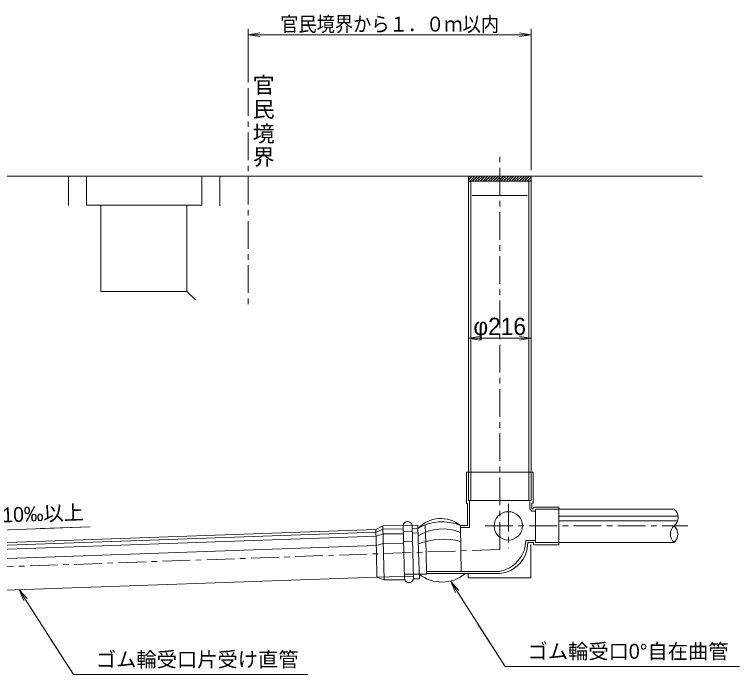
# Model space of a CAD drawing. Units: millimetres, scale not verified. Extents: x 323 to 5782, y 261 to 2709.
# Drawn here: x 1059 to 1683, y 1234 to 1802 of the extents above; entities that cross this region are included whole.
import ezdxf
from ezdxf.enums import TextEntityAlignment as Align

# ---------------------------------------------------------------- set-up
doc = ezdxf.new("R2010")
doc.units = ezdxf.units.MM
doc.header["$LTSCALE"] = 10
doc.linetypes.add('USER1', pattern=[3.81, 2.38125, -0.47625, 0.47625, -0.47625])
doc.linetypes.add('USER2', pattern=[19.05, 12.7, -6.35])
for name, color, linetype, lineweight in [('D-BMK', 2, 'USER1', 15), ('D-STR', 1, 'Continuous', 15), ('D-STR-DIM', 7, 'Continuous', 9), ('D-STR-HTXT', 7, 'Continuous', 5), ('D-STR-STR1', 7, 'Continuous', 5)]:
    doc.layers.add(name, color=color, linetype=linetype, lineweight=lineweight)
doc.layers.add('D-TTL-TXT', color=7, linetype='Continuous')
doc.styles.add('ＭＳ Ｐゴシック', font='')
doc.styles.get('ＭＳ Ｐゴシック').set_extended_font_data('MS PGothic')

# ---------------------------------------------------------------- blocks, each defined once
blk = doc.blocks.new('open_arrow')
at = {"color": 0, "linetype": 'Continuous', "lineweight": -2}
blk.add_lwpolyline([(7.5, 1.25), (0, 0), (7.5, -1.25)], dxfattribs=at)

msp = doc.modelspace()

# ---------------------------------------------------------------- linework, layer by layer
at = {"layer": 'D-BMK'}
for p, q in [((1260.14, 1738.99), (1260.14, 1548.56)), ((1476.85, 1341.94), (1476.85, 1684.2)), ((1484.29, 1381.32), (1484.29, 1343.05)), ((1464.34, 1362.28), (1638.89, 1362.28)), ((1476.85, 1341.94), (767.49, 1317.17))]:
    msp.add_line(p, q, dxfattribs=at)
at = {"layer": 'D-STR'}
for p, q in [((1449.85, 1662.3), (1450.97, 1663.43)), ((1449.85, 1660.06), (1453.22, 1663.43)), ((1449.85, 1663.43), (1449.85, 1384.07)), ((1449.85, 1663.43), (1503.85, 1663.43)), ((1450.97, 1658.93), (1455.47, 1663.43)), ((1453.21, 1658.93), (1457.71, 1663.43)), ((1455.46, 1658.93), (1459.96, 1663.43)), ((1457.7, 1658.93), (1462.2, 1663.43)), ((1459.95, 1658.93), (1464.45, 1663.43)), ((1462.19, 1658.93), (1466.69, 1663.43)), ((1464.44, 1658.93), (1468.94, 1663.43)), ((1466.68, 1658.93), (1471.18, 1663.43)), ((1468.93, 1658.93), (1473.43, 1663.43)), ((1471.17, 1658.93), (1475.67, 1663.43)), ((1473.42, 1658.93), (1476.85, 1662.36)), ((1476.85, 1662.36), (1477.92, 1663.43)), ((1476.85, 1660.11), (1480.16, 1663.43)), ((1477.91, 1658.93), (1480.73, 1661.75)), ((1480.73, 1661.75), (1482.41, 1663.43)), ((1480.73, 1659.5), (1484.65, 1663.43)), ((1482.4, 1658.93), (1486.9, 1663.43)), ((1484.64, 1658.93), (1489.14, 1663.43)), ((1486.89, 1658.93), (1491.39, 1663.43)), ((1489.13, 1658.93), (1493.63, 1663.43)), ((1491.38, 1658.93), (1495.88, 1663.43)), ((1493.62, 1658.93), (1498.12, 1663.43)), ((1495.87, 1658.93), (1500.37, 1663.43)), ((1498.11, 1658.93), (1502.61, 1663.43)), ((1500.36, 1658.93), (1503.85, 1662.42)), ((1503.85, 1663.43), (1503.85, 1384.07)), ((1449.85, 1658.93), (1503.85, 1658.93)), ((1451.85, 1658.93), (1451.85, 1384.07)), ((1475.66, 1658.93), (1476.85, 1660.11)), ((1480.15, 1658.93), (1480.73, 1659.5)), ((1501.85, 1658.93), (1501.85, 1384.07)), ((1502.6, 1658.93), (1503.85, 1660.17)), ((1449.85, 1384.07), (1503.85, 1384.07)), ((1450.96, 1360.79), (1450.96, 1384.07)), ((1507.68, 1376.51), (1527.71, 1376.51)), ((1527.71, 1376.51), (1627.01, 1376.51)), ((1527.71, 1370.73), (1630.52, 1370.73)), ((1370.27, 1359.07), (1376.16, 1362.21)), ((1406.38, 1362.97), (1376.16, 1362.21)), ((1376.81, 1338.44), (1376.16, 1362.21)), ((1394.33, 1339.06), (1393.69, 1362.65)), ((1401.95, 1339.32), (1401.3, 1362.84)), ((1407.03, 1339.5), (1406.38, 1362.97)), ((1413.41, 1339.72), (1412.78, 1363.05)), ((1443, 1362.61), (1443.31, 1340.77)), ((1527.71, 1366.59), (1630.16, 1366.59)), ((803.66, 1339.27), (1370.27, 1359.07)), ((803.73, 1337.01), (1370.31, 1356.82)), ((1370.71, 1338.23), (1370.27, 1359.07)), ((1370.31, 1356.82), (1376.24, 1359.43)), ((1370.39, 1353.39), (1376.34, 1355.42)), ((1376.24, 1359.43), (1393.77, 1359.8)), ((1376.34, 1355.42), (1393.88, 1355.5)), ((1393.83, 1357.38), (1401.45, 1357.6)), ((1406.47, 1359.97), (1401.39, 1359.81)), ((1401.49, 1356.13), (1406.57, 1356.29)), ((1443, 1360.79), (1450.96, 1360.79)), ((803.84, 1333.58), (1370.39, 1353.39)), ((1499.3, 1349.67), (1507.68, 1349.67)), ((804.09, 1325.54), (1370.56, 1345.35)), ((1370.56, 1345.35), (1376.57, 1347.1)), ((1376.57, 1347.1), (1394.11, 1347.34)), ((1394.07, 1348.6), (1401.69, 1348.79)), ((1527.71, 1347.84), (1627.01, 1347.84)), ((1371.14, 1318.15), (1402.51, 1318.84)), ((1413.93, 1320.74), (1394.84, 1320.68)), ((1413.87, 1323.03), (1476.85, 1323.03)), ((1413.92, 1321.17), (1476.85, 1321.17)), ((1402.52, 1316.77), (1407.65, 1316.72))]:
    msp.add_line(p, q, dxfattribs=at)
at = {"layer": 'D-STR', "linetype": 'USER2'}
for p, q in [((1453.12, 1646.63), (1500.59, 1646.63)), ((1448.37, 1408.5), (1505.58, 1408.5)), ((1527.71, 1378.38), (1527.71, 1346.02)), ((1371.14, 1318.15), (1370.71, 1338.23)), ((1377.43, 1315.81), (1376.81, 1338.44)), ((1394.93, 1317.16), (1394.33, 1339.06)), ((1402.55, 1317.33), (1401.95, 1339.32)), ((1407.65, 1316.72), (1407.03, 1339.5)), ((1413.93, 1320.74), (1413.41, 1339.72)), ((1443.31, 1340.77), (1443.57, 1323.03))]:
    msp.add_line(p, q, dxfattribs=at)
at = {"layer": 'D-STR'}
for points in [[(1448.37, 1408.5), (1448.37, 1381.39), (1449.08, 1381.39), (1449.08, 1362.61), (1443, 1362.61)], [(1505.58, 1408.5), (1505.58, 1381.7), (1504.51, 1381.7), (1504.51, 1377.47)], [(1502.76, 1383.16), (1502.76, 1376.81), (1504.41, 1375.04), (1507.68, 1375.04)], [(1504.51, 1377.47), (1505.45, 1376.66), (1506.26, 1378.38), (1527.71, 1378.38)], [(1507.68, 1376.51), (1507.68, 1347.84), (1527.71, 1347.84)], [(1501.14, 1347.83), (1505.93, 1347.83), (1505.93, 1346.02), (1527.71, 1346.02)], [(768.15, 1296.29), (804.96, 1298.27), (1371.14, 1318.15)], [(1371.14, 1318.15), (1377.27, 1315.81), (1395.16, 1315.91)]]:
    msp.add_lwpolyline(points, dxfattribs=at)
at = {"layer": 'D-STR', "linetype": 'USER2'}
msp.add_lwpolyline([(1503.66, 1346.25), (1503.66, 1317.53), (1449.69, 1317.53), (1449.69, 1320.62)], dxfattribs=at)
at = {"layer": 'D-STR'}
msp.add_circle((1484.29, 1362.28), 12.21, dxfattribs=at)
for centre, radius, start, end in [((1621.8, 1369.39), 8.82, 306.22845, 53.77155), ((1426.14, 1341.73), 26.83, 51.08046, 137.16687), ((1397.51, 1362.11), 3.86, 10.85169, 172.02048), ((1427.31, 1325.44), 40.34, 67.12397, 121.12336), ((1633.66, 1355.06), 9.81, 132.63124, 227.36876), ((1620.37, 1355.06), 9.81, 312.63124, 47.36876), ((1427.82, 1319.35), 40.34, 67.77174, 121.68172), ((1428.48, 1289.48), 61.23, 76.09047, 110.70936), ((1471.77, 1350.09), 27.54, 280.62864, 359.12009), ((1474.17, 1348.01), 26.97, 275.71079, 359.62898), ((1427.14, 1345.25), 31.4, 231.37604, 308.84234), ((1398.74, 1317.21), 3.81, 180.80645, 1.97251)]:
    msp.add_arc(centre, radius, start, end, dxfattribs=at)
at = {"layer": 'D-STR-DIM'}
for p, q in [((1260.14, 1743.99), (1260.14, 1790.08)), ((1503.85, 1668.43), (1503.85, 1790.08)), ((1260.14, 1785.08), (1503.85, 1785.08)), ((1449.85, 1523.75), (1503.85, 1523.75))]:
    msp.add_line(p, q, dxfattribs=at)
at = {"layer": 'D-STR-HTXT'}
for p, q in [((1207.43, 1564.07), (1214.95, 1556.95)), ((1481.41, 1241.32), (1683.38, 1241.32)), ((1109.6, 1234.33), (1311.57, 1234.33))]:
    msp.add_line(p, q, dxfattribs=at)
for points in [[(1037.68, 1358.4), (1124.16, 1361.43), (1080.92, 1359.91)], [(1434.82, 1314.25), (1481.41, 1241.32), (1458.12, 1277.79)], [(1063.02, 1307.27), (1109.6, 1234.33), (1086.31, 1270.8)]]:
    msp.add_lwpolyline(points, dxfattribs=at)
at = {"layer": 'D-STR-STR1'}
for p, q in [((322.78, 1663.43), (1651.56, 1663.43)), ((1105.36, 1638.07), (1105.36, 1663.43)), ((1235.64, 1637.72), (1235.64, 1663.43))]:
    msp.add_line(p, q, dxfattribs=at)
for points in [[(1120.93, 1663.43), (1120.93, 1638.21), (1220.35, 1638.21), (1220.35, 1663.43)], [(1133.31, 1638.21), (1133.31, 1564.07), (1207.43, 1564.07), (1207.43, 1638.21)]]:
    msp.add_lwpolyline(points, dxfattribs=at)

# ---------------------------------------------------------------- block references
at = {"layer": 'D-STR-DIM', "xscale": 1.33, "yscale": 1.33}
for p in [(1260.14, 1785.08), (1449.85, 1523.75)]:
    msp.add_blockref('open_arrow', p, dxfattribs=at)
at = {"layer": 'D-STR-DIM', "xscale": 1.33, "yscale": 1.33, "rotation": 180}
for p in [(1503.85, 1785.08), (1503.85, 1523.75)]:
    msp.add_blockref('open_arrow', p, dxfattribs=at)
at = {"layer": 'D-STR-HTXT', "xscale": 1.33, "yscale": 1.33, "rotation": 302.6}
for p in [(1434.82, 1314.25), (1063.02, 1307.27)]:
    msp.add_blockref('open_arrow', p, dxfattribs=at)

# ---------------------------------------------------------------- texts
at = {"layer": 'D-STR-DIM', "style": 'ＭＳ Ｐゴシック', "width": 0.9}
msp.add_text('官民境界から１．０ｍ以内', height=12.8, dxfattribs=at).set_placement((1381.99, 1794.2), align=Align.MIDDLE_CENTER)
at = {"layer": 'D-STR-DIM', "style": 'ＭＳ Ｐゴシック'}
msp.add_text('φ216', height=14.93, dxfattribs=at).set_placement((1476.85, 1533.99), align=Align.MIDDLE_CENTER)
at = {"layer": 'D-STR-HTXT', "style": 'ＭＳ Ｐゴシック'}
msp.add_text('10‰以上', height=12.8, rotation=2.002, dxfattribs=at).set_placement((1048.79, 1361.38), align=Align.BOTTOM_LEFT)
for s, p in [('ゴム輪受口0°自在曲管', (1500.81, 1244.04)), ('ゴム輪受口片受け直管', (1129, 1237.05))]:
    msp.add_text(s, height=12.8, dxfattribs=at).set_placement(p, align=Align.BOTTOM_LEFT)
at = {"layer": 'D-TTL-TXT', "style": 'ＭＳ Ｐゴシック'}
for s, p in [('官', (1264.06, 1748.58)), ('民', (1264.06, 1727.91)), ('境', (1264.06, 1706.74)), ('界', (1264.06, 1686.69))]:
    msp.add_text(s, height=13.86, dxfattribs=at).set_placement(p, align=Align.TOP_LEFT)

doc.saveas('drawing.dxf')
